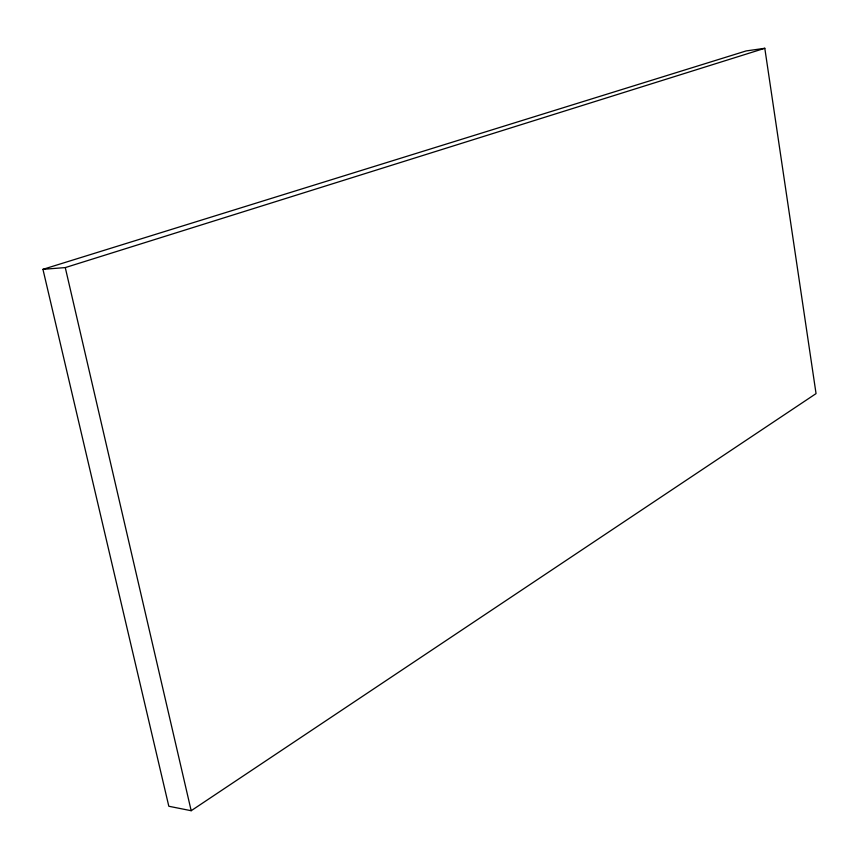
<?xml version="1.0" encoding="UTF-8"?>
<svg xmlns="http://www.w3.org/2000/svg" width="859" height="859" viewBox="0 0 859 859"><rect width="100%" height="100%" fill="white"/><g stroke="black" fill="none" stroke-linecap="round" stroke-linejoin="round"><path stroke-width="1.29" d="M191.181 810.713L816.05 393.605L764.8 48.287L746.16 50.928L42.95 269.329L168.815 806.257L191.181 810.713L65.273 267.589L42.95 269.329M65.273 267.589L764.8 48.287"/></g></svg>
